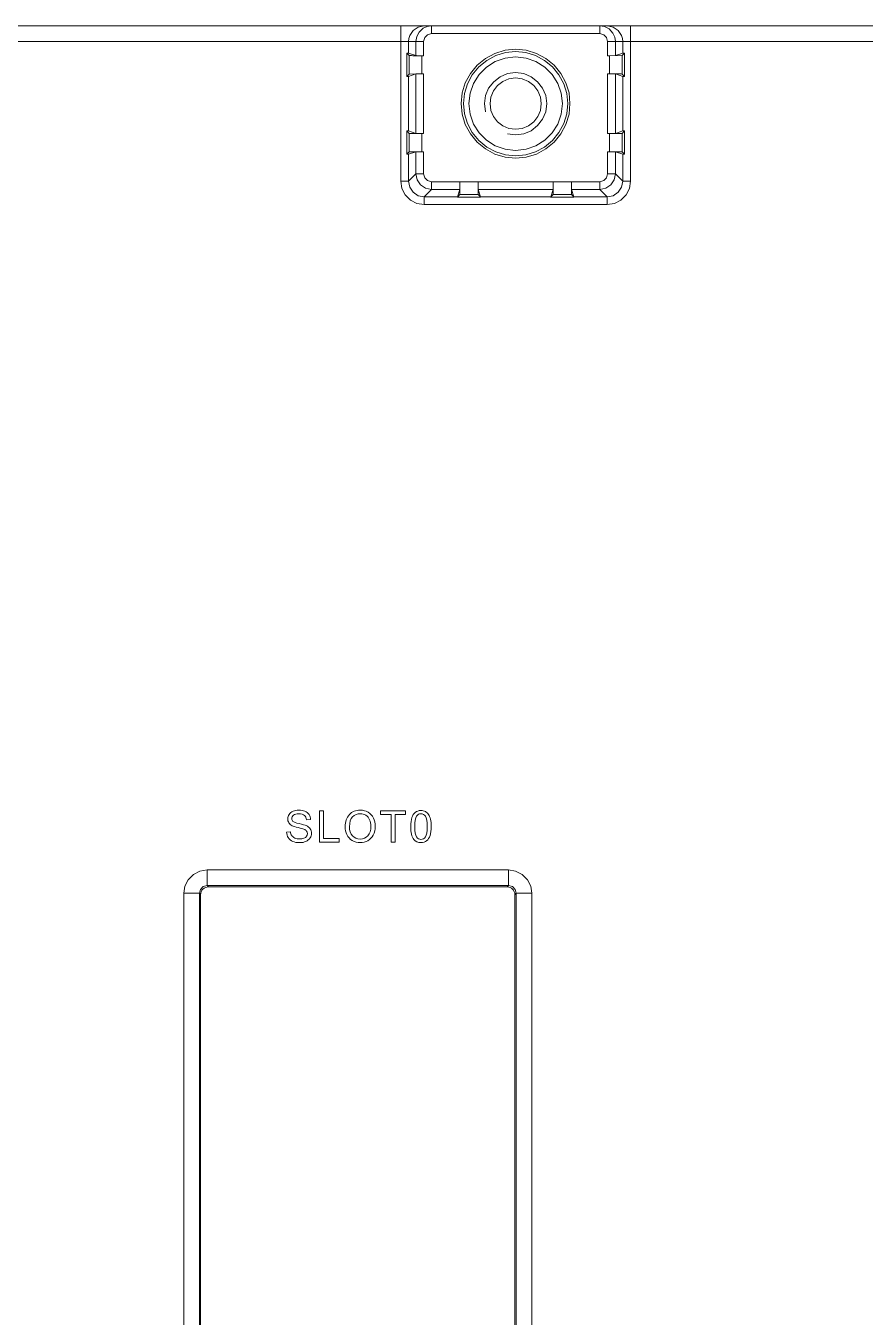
# Model space of a CAD drawing. Header units: millimetres. Extents: x 33157 to 59611, y -29750 to 1750.
# Drawn here: x 55040.7 to 55094.7, y 492.3 to 575.3 of the extents above; entities that cross this region are included whole.
import ezdxf

# ---------------------------------------------------------------- set-up
doc = ezdxf.new("R2010")
doc.units = ezdxf.units.MM
doc.layers.add('layer 1', color=7, linetype='Continuous', lineweight=18)

msp = doc.modelspace()

# ---------------------------------------------------------------- linework, layer by layer
at = {"layer": 'layer 1', "lineweight": 9}
for p, q in [((55064.834, 575.291), (55064.834, 565.296)), ((55066.809, 575.291), (55066.809, 574.791)), ((55077.641, 575.291), (55077.641, 574.791)), ((55079.608, 575.291), (55079.608, 565.296)), ((55065.334, 574.291), (55065.334, 573.536)), ((55065.808, 574.291), (55065.808, 573.378)), ((55066.308, 574.291), (55066.308, 573.369)), ((55078.142, 574.291), (55078.142, 573.369)), ((55078.642, 574.291), (55078.642, 573.378)), ((55079.108, 574.291), (55079.108, 573.536)), ((55065.229, 573.536), (55065.229, 572.035)), ((55065.378, 573.378), (55065.378, 572.193)), ((55066.185, 573.369), (55066.185, 572.202)), ((55078.265, 573.369), (55078.265, 572.202)), ((55079.064, 573.378), (55079.064, 572.193)), ((55079.222, 573.536), (55079.222, 572.035)), ((55065.334, 572.044), (55065.334, 568.534)), ((55065.808, 572.202), (55065.808, 568.376)), ((55066.308, 572.202), (55066.308, 568.367)), ((55078.142, 572.202), (55078.142, 568.367)), ((55078.642, 572.202), (55078.642, 568.376)), ((55079.108, 572.044), (55079.108, 568.534)), ((55065.229, 568.534), (55065.229, 567.042)), ((55065.378, 568.376), (55065.378, 567.2)), ((55066.185, 568.367), (55066.185, 567.2)), ((55078.265, 568.367), (55078.265, 567.2)), ((55079.064, 568.376), (55079.064, 567.2)), ((55079.222, 568.534), (55079.222, 567.042)), ((55065.334, 567.042), (55065.334, 565.296)), ((55065.808, 567.2), (55065.808, 565.77)), ((55066.308, 567.2), (55066.308, 565.77)), ((55078.142, 567.2), (55078.142, 565.77)), ((55078.642, 567.2), (55078.642, 565.77)), ((55079.108, 567.042), (55079.108, 565.296)), ((55066.809, 565.269), (55066.809, 564.769)), ((55068.635, 565.261), (55068.635, 564.444)), ((55068.635, 565.261), (55068.635, 564.769)), ((55069.811, 565.261), (55069.811, 564.769)), ((55069.811, 565.261), (55069.811, 564.444)), ((55077.641, 565.269), (55077.641, 564.769)), ((55066.335, 564.304), (55066.335, 563.804)), ((55069.969, 564.295), (55069.969, 564.286)), ((55078.107, 564.304), (55078.107, 563.804)), ((55052.386, 521.031), (55052.386, 520.03)), ((55071.769, 521.031), (55071.769, 520.03)), ((55050.884, 519.53), (55050.884, 464.69)), ((55051.885, 519.53), (55051.885, 464.69)), ((55051.964, 519.442), (55051.964, 464.778)), ((55072.181, 519.442), (55072.181, 464.778)), ((55072.26, 519.53), (55072.26, 464.69)), ((55073.261, 519.53), (55073.261, 464.69))]:
    msp.add_line(p, q, dxfattribs=at)
for points in [[(54942.724, 575.291), (54942.724, 575.291), (55138.723, 575.291), (55138.723, 575.291)], [(55066.273, 575.133), (55066.273, 575.133), (55066.01, 574.888), (55066.01, 574.888)], [(55077.641, 574.791), (55077.641, 574.791), (55066.809, 574.791), (55066.809, 574.791)], [(55078.484, 574.817), (55078.484, 574.817), (55078.238, 575.089), (55078.238, 575.089)], [(55033.134, 574.291), (55033.134, 574.291), (55066.308, 574.291), (55066.308, 574.291)], [(55078.142, 574.291), (55078.142, 574.291), (55111.307, 574.291), (55111.307, 574.291)], [(55065.378, 573.378), (55065.378, 573.378), (55065.229, 573.536), (55065.229, 573.536)], [(55065.334, 573.536), (55065.334, 573.536), (55065.808, 573.378), (55065.808, 573.378)], [(55066.308, 573.369), (55066.308, 573.369), (55066.185, 573.369), (55066.185, 573.369)], [(55078.142, 573.369), (55078.142, 573.369), (55078.265, 573.369), (55078.265, 573.369)], [(55078.238, 573.369), (55078.238, 573.369), (55079.064, 573.378), (55079.064, 573.378)], [(55079.108, 573.536), (55079.108, 573.536), (55078.642, 573.378), (55078.642, 573.378)], [(55079.064, 573.378), (55079.064, 573.378), (55079.222, 573.536), (55079.222, 573.536)], [(55065.378, 572.193), (55065.378, 572.193), (55065.229, 572.035), (55065.229, 572.035)], [(55065.334, 572.044), (55065.334, 572.044), (55065.808, 572.202), (55065.808, 572.202)], [(55066.212, 572.202), (55066.212, 572.202), (55065.378, 572.193), (55065.378, 572.193)], [(55066.212, 572.202), (55066.212, 572.202), (55065.808, 572.202), (55065.808, 572.202)], [(55066.308, 572.202), (55066.308, 572.202), (55066.185, 572.202), (55066.185, 572.202)], [(55078.142, 572.202), (55078.142, 572.202), (55078.265, 572.202), (55078.265, 572.202)], [(55079.108, 572.044), (55079.108, 572.044), (55078.642, 572.202), (55078.642, 572.202)], [(55079.064, 572.193), (55079.064, 572.193), (55079.222, 572.035), (55079.222, 572.035)], [(55065.378, 568.376), (55065.378, 568.376), (55065.229, 568.534), (55065.229, 568.534)], [(55065.334, 568.534), (55065.334, 568.534), (55065.808, 568.376), (55065.808, 568.376)], [(55066.308, 568.367), (55066.308, 568.367), (55066.185, 568.367), (55066.185, 568.367)], [(55078.142, 568.367), (55078.142, 568.367), (55078.265, 568.367), (55078.265, 568.367)], [(55078.238, 568.367), (55078.238, 568.367), (55079.064, 568.376), (55079.064, 568.376)], [(55078.238, 568.367), (55078.238, 568.367), (55078.642, 568.376), (55078.642, 568.376)], [(55079.108, 568.534), (55079.108, 568.534), (55078.642, 568.376), (55078.642, 568.376)], [(55079.064, 568.376), (55079.064, 568.376), (55079.222, 568.534), (55079.222, 568.534)], [(55065.378, 567.2), (55065.378, 567.2), (55065.229, 567.042), (55065.229, 567.042)], [(55065.334, 567.042), (55065.334, 567.042), (55065.808, 567.2), (55065.808, 567.2)], [(55066.212, 567.2), (55066.212, 567.2), (55065.378, 567.2), (55065.378, 567.2)], [(55066.212, 567.2), (55066.212, 567.2), (55065.808, 567.2), (55065.808, 567.2)], [(55066.308, 567.2), (55066.308, 567.2), (55066.185, 567.2), (55066.185, 567.2)], [(55078.142, 567.2), (55078.142, 567.2), (55078.265, 567.2), (55078.265, 567.2)], [(55079.108, 567.042), (55079.108, 567.042), (55078.642, 567.2), (55078.642, 567.2)], [(55079.064, 567.2), (55079.064, 567.2), (55079.222, 567.042), (55079.222, 567.042)], [(55064.834, 565.296), (55064.834, 565.296), (55065.334, 565.296), (55065.334, 565.296)], [(55065.808, 565.77), (55065.808, 565.77), (55065.334, 565.296), (55065.334, 565.296)], [(55066.308, 565.77), (55066.308, 565.77), (55065.808, 565.77), (55065.808, 565.77)], [(55078.142, 565.77), (55078.142, 565.77), (55078.642, 565.77), (55078.642, 565.77)], [(55078.642, 565.77), (55078.642, 565.77), (55079.108, 565.296), (55079.108, 565.296)], [(55079.608, 565.296), (55079.608, 565.296), (55079.108, 565.296), (55079.108, 565.296)], [(55066.809, 564.769), (55066.809, 564.769), (55066.335, 564.304), (55066.335, 564.304)], [(55066.809, 565.269), (55066.809, 565.269), (55068.635, 565.261), (55068.635, 565.261)], [(55066.809, 564.769), (55066.809, 564.769), (55068.635, 564.769), (55068.635, 564.769)], [(55068.477, 564.304), (55068.477, 564.304), (55068.635, 564.769), (55068.635, 564.769)], [(55068.635, 564.444), (55068.635, 564.444), (55068.477, 564.286), (55068.477, 564.286)], [(55068.635, 565.261), (55068.635, 565.261), (55075.807, 565.261), (55075.807, 565.261)], [(55068.635, 564.444), (55068.635, 564.444), (55069.811, 564.444), (55069.811, 564.444)], [(55069.811, 564.769), (55069.811, 564.769), (55074.63, 564.769), (55074.63, 564.769)], [(55069.969, 564.304), (55069.969, 564.304), (55069.811, 564.769), (55069.811, 564.769)], [(55069.811, 564.444), (55069.811, 564.444), (55069.969, 564.295), (55069.969, 564.295)], [(55074.63, 564.444), (55074.63, 564.444), (55074.472, 564.286), (55074.472, 564.286)], [(55074.481, 564.304), (55074.481, 564.304), (55074.63, 564.769), (55074.63, 564.769)], [(55074.63, 564.444), (55074.63, 564.444), (55075.815, 564.444), (55075.815, 564.444)], [(55074.63, 564.444), (55074.63, 564.444), (55074.639, 565.261), (55074.639, 565.261)], [(55074.639, 565.261), (55074.639, 565.261), (55074.63, 564.769), (55074.63, 564.769)], [(55075.807, 565.261), (55075.807, 565.261), (55077.641, 565.269), (55077.641, 565.269)], [(55075.807, 565.261), (55075.807, 565.261), (55075.815, 564.444), (55075.815, 564.444)], [(55075.807, 565.261), (55075.807, 565.261), (55075.815, 564.769), (55075.815, 564.769)], [(55075.815, 564.769), (55075.815, 564.769), (55077.641, 564.769), (55077.641, 564.769)], [(55075.965, 564.304), (55075.965, 564.304), (55075.815, 564.769), (55075.815, 564.769)], [(55075.815, 564.444), (55075.815, 564.444), (55075.965, 564.295), (55075.965, 564.295)], [(55077.641, 564.769), (55077.641, 564.769), (55078.107, 564.304), (55078.107, 564.304)], [(55066.335, 563.804), (55066.335, 563.804), (55078.107, 563.804), (55078.107, 563.804)], [(55066.335, 564.304), (55066.335, 564.304), (55068.477, 564.304), (55068.477, 564.304)], [(55068.477, 564.286), (55068.477, 564.286), (55069.969, 564.286), (55069.969, 564.286)], [(55069.969, 564.304), (55069.969, 564.304), (55074.481, 564.304), (55074.481, 564.304)], [(55074.472, 564.286), (55074.472, 564.286), (55075.974, 564.286), (55075.974, 564.286)], [(55075.965, 564.304), (55075.965, 564.304), (55078.107, 564.304), (55078.107, 564.304)], [(55075.965, 564.295), (55075.965, 564.295), (55075.974, 564.286), (55075.974, 564.286)], [(55052.386, 521.031), (55052.386, 521.031), (55071.769, 521.031), (55071.769, 521.031)], [(55052.386, 520.03), (55052.386, 520.03), (55071.769, 520.03), (55071.769, 520.03)], [(55052.465, 519.943), (55052.465, 519.943), (55071.681, 519.943), (55071.681, 519.943)], [(55052.465, 519.943), (55052.465, 519.943), (55052.386, 520.03), (55052.386, 520.03)], [(55071.769, 520.03), (55071.769, 520.03), (55071.681, 519.943), (55071.681, 519.943)], [(55050.884, 519.53), (55050.884, 519.53), (55051.885, 519.53), (55051.885, 519.53)], [(55051.964, 519.442), (55051.964, 519.442), (55051.885, 519.53), (55051.885, 519.53)], [(55072.26, 519.53), (55072.26, 519.53), (55072.181, 519.442), (55072.181, 519.442)], [(55073.261, 519.53), (55073.261, 519.53), (55072.26, 519.53), (55072.26, 519.53)]]:
    msp.add_open_spline(points, degree=3, dxfattribs=at)
for points, knots in [([(55066.335, 575.291), (55066.335, 575.291), (55065.957, 575.212), (55065.957, 575.212), (55065.957, 575.212), (55065.632, 574.993), (55065.632, 574.993), (55065.632, 574.993), (55065.413, 574.668), (55065.413, 574.668)], [0, 0, 0, 0, 158170.04352, 158170.04352, 158170.04352, 316340.087039, 316340.087039, 316340.087039, 474510.130559, 474510.130559, 474510.130559, 474510.130559]), ([(55066.809, 575.291), (55066.809, 575.291), (55066.528, 575.247), (55066.528, 575.247), (55066.528, 575.247), (55066.273, 575.133), (55066.273, 575.133)], [0, 0, 0, 0, 170988.919334, 170988.919334, 170988.919334, 341977.838668, 341977.838668, 341977.838668, 341977.838668]), ([(55078.238, 575.089), (55078.238, 575.089), (55077.949, 575.239), (55077.949, 575.239), (55077.949, 575.239), (55077.641, 575.291), (55077.641, 575.291)], [0, 0, 0, 0, 171024.569255, 171024.569255, 171024.569255, 342049.138509, 342049.138509, 342049.138509, 342049.138509]), ([(55079.037, 574.668), (55079.037, 574.668), (55078.818, 574.993), (55078.818, 574.993), (55078.818, 574.993), (55078.493, 575.212), (55078.493, 575.212), (55078.493, 575.212), (55078.107, 575.291), (55078.107, 575.291)], [0, 0, 0, 0, 158207.289054, 158207.289054, 158207.289054, 316414.578107, 316414.578107, 316414.578107, 474621.867161, 474621.867161, 474621.867161, 474621.867161]), ([(55065.334, 574.291), (55065.334, 574.291), (55065.352, 574.484), (55065.352, 574.484), (55065.352, 574.484), (55065.413, 574.668), (55065.413, 574.668)], [0, 0, 0, 0, 170986.638691, 170986.638691, 170986.638691, 341973.277383, 341973.277383, 341973.277383, 341973.277383]), ([(55066.01, 574.888), (55066.01, 574.888), (55065.861, 574.598), (55065.861, 574.598), (55065.861, 574.598), (55065.808, 574.291), (55065.808, 574.291)], [0, 0, 0, 0, 170987.754118, 170987.754118, 170987.754118, 341975.508236, 341975.508236, 341975.508236, 341975.508236]), ([(55066.809, 574.791), (55066.809, 574.791), (55066.554, 574.721), (55066.554, 574.721), (55066.554, 574.721), (55066.379, 574.537), (55066.379, 574.537), (55066.379, 574.537), (55066.308, 574.291), (55066.308, 574.291)], [0, 0, 0, 0, 158172.826538, 158172.826538, 158172.826538, 316345.653075, 316345.653075, 316345.653075, 474518.479613, 474518.479613, 474518.479613, 474518.479613]), ([(55078.142, 574.291), (55078.142, 574.291), (55078.072, 574.537), (55078.072, 574.537), (55078.072, 574.537), (55077.887, 574.721), (55077.887, 574.721), (55077.887, 574.721), (55077.641, 574.791), (55077.641, 574.791)], [0, 0, 0, 0, 158206.134035, 158206.134035, 158206.134035, 316412.26807, 316412.26807, 316412.26807, 474618.402106, 474618.402106, 474618.402106, 474618.402106]), ([(55078.642, 574.291), (55078.642, 574.291), (55078.598, 574.563), (55078.598, 574.563), (55078.598, 574.563), (55078.484, 574.817), (55078.484, 574.817)], [0, 0, 0, 0, 171027.700123, 171027.700123, 171027.700123, 342055.400246, 342055.400246, 342055.400246, 342055.400246]), ([(55079.108, 574.291), (55079.108, 574.291), (55079.09, 574.484), (55079.09, 574.484), (55079.09, 574.484), (55079.037, 574.668), (55079.037, 574.668)], [0, 0, 0, 0, 171029.455435, 171029.455435, 171029.455435, 342058.910869, 342058.910869, 342058.910869, 342058.910869]), ([(55075.719, 570.289), (55075.719, 570.289), (55075.658, 570.974), (55075.658, 570.974), (55075.658, 570.974), (55075.456, 571.623), (55075.456, 571.623), (55075.456, 571.623), (55075.131, 572.229), (55075.131, 572.229), (55075.131, 572.229), (55074.701, 572.764), (55074.701, 572.764), (55074.701, 572.764), (55074.165, 573.194), (55074.165, 573.194), (55074.165, 573.194), (55073.559, 573.519), (55073.559, 573.519), (55073.559, 573.519), (55072.91, 573.72), (55072.91, 573.72), (55072.91, 573.72), (55072.225, 573.791), (55072.225, 573.791), (55072.225, 573.791), (55071.54, 573.72), (55071.54, 573.72), (55071.54, 573.72), (55070.882, 573.519), (55070.882, 573.519), (55070.882, 573.519), (55070.276, 573.194), (55070.276, 573.194), (55070.276, 573.194), (55069.75, 572.764), (55069.75, 572.764), (55069.75, 572.764), (55069.311, 572.229), (55069.311, 572.229), (55069.311, 572.229), (55068.986, 571.623), (55068.986, 571.623), (55068.986, 571.623), (55068.793, 570.974), (55068.793, 570.974), (55068.793, 570.974), (55068.722, 570.289), (55068.722, 570.289), (55068.722, 570.289), (55068.793, 569.605), (55068.793, 569.605), (55068.793, 569.605), (55068.986, 568.946), (55068.986, 568.946), (55068.986, 568.946), (55069.311, 568.341), (55069.311, 568.341), (55069.311, 568.341), (55069.75, 567.814), (55069.75, 567.814), (55069.75, 567.814), (55070.276, 567.376), (55070.276, 567.376), (55070.276, 567.376), (55070.882, 567.051), (55070.882, 567.051), (55070.882, 567.051), (55071.54, 566.858), (55071.54, 566.858), (55071.54, 566.858), (55072.225, 566.788), (55072.225, 566.788), (55072.225, 566.788), (55072.91, 566.858), (55072.91, 566.858), (55072.91, 566.858), (55073.559, 567.051), (55073.559, 567.051), (55073.559, 567.051), (55074.165, 567.376), (55074.165, 567.376), (55074.165, 567.376), (55074.701, 567.814), (55074.701, 567.814), (55074.701, 567.814), (55075.131, 568.341), (55075.131, 568.341), (55075.131, 568.341), (55075.456, 568.946), (55075.456, 568.946), (55075.456, 568.946), (55075.658, 569.605), (55075.658, 569.605), (55075.658, 569.605), (55075.719, 570.289), (55075.719, 570.289)], [0, 0, 0, 0, 134681.333955, 134681.333955, 134681.333955, 269362.66791, 269362.66791, 269362.66791, 404044.001865, 404044.001865, 404044.001865, 538725.33582, 538725.33582, 538725.33582, 673406.669775, 673406.669775, 673406.669775, 808088.00373, 808088.00373, 808088.00373, 942769.337685, 942769.337685, 942769.337685, 1077450.67164, 1077450.67164, 1077450.67164, 1212132.005595, 1212132.005595, 1212132.005595, 1346813.33955, 1346813.33955, 1346813.33955, 1481494.673506, 1481494.673506, 1481494.673506, 1616176.007461, 1616176.007461, 1616176.007461, 1750857.341416, 1750857.341416, 1750857.341416, 1885538.675371, 1885538.675371, 1885538.675371, 2020220.009326, 2020220.009326, 2020220.009326, 2154901.343281, 2154901.343281, 2154901.343281, 2289582.677236, 2289582.677236, 2289582.677236, 2424264.011191, 2424264.011191, 2424264.011191, 2558945.345146, 2558945.345146, 2558945.345146, 2693626.679101, 2693626.679101, 2693626.679101, 2828308.013056, 2828308.013056, 2828308.013056, 2962989.347011, 2962989.347011, 2962989.347011, 3097670.680966, 3097670.680966, 3097670.680966, 3232352.014921, 3232352.014921, 3232352.014921, 3367033.348876, 3367033.348876, 3367033.348876, 3501714.682831, 3501714.682831, 3501714.682831, 3636396.016786, 3636396.016786, 3636396.016786, 3771077.350741, 3771077.350741, 3771077.350741, 3905758.684696, 3905758.684696, 3905758.684696, 4040440.018651, 4040440.018651, 4040440.018651, 4175121.352606, 4175121.352606, 4175121.352606, 4309802.686561, 4309802.686561, 4309802.686561, 4309802.686561]), ([(55075.57, 570.289), (55075.57, 570.289), (55075.508, 570.938), (55075.508, 570.938), (55075.508, 570.938), (55075.315, 571.57), (55075.315, 571.57), (55075.315, 571.57), (55075.008, 572.15), (55075.008, 572.15), (55075.008, 572.15), (55074.595, 572.658), (55074.595, 572.658), (55074.595, 572.658), (55074.086, 573.071), (55074.086, 573.071), (55074.086, 573.071), (55073.507, 573.378), (55073.507, 573.378), (55073.507, 573.378), (55072.875, 573.571), (55072.875, 573.571), (55072.875, 573.571), (55072.225, 573.641), (55072.225, 573.641), (55072.225, 573.641), (55071.567, 573.571), (55071.567, 573.571), (55071.567, 573.571), (55070.943, 573.378), (55070.943, 573.378), (55070.943, 573.378), (55070.364, 573.071), (55070.364, 573.071), (55070.364, 573.071), (55069.855, 572.658), (55069.855, 572.658), (55069.855, 572.658), (55069.433, 572.15), (55069.433, 572.15), (55069.433, 572.15), (55069.126, 571.57), (55069.126, 571.57), (55069.126, 571.57), (55068.933, 570.938), (55068.933, 570.938), (55068.933, 570.938), (55068.872, 570.289), (55068.872, 570.289), (55068.872, 570.289), (55068.933, 569.631), (55068.933, 569.631), (55068.933, 569.631), (55069.126, 569.008), (55069.126, 569.008), (55069.126, 569.008), (55069.433, 568.429), (55069.433, 568.429), (55069.433, 568.429), (55069.855, 567.92), (55069.855, 567.92), (55069.855, 567.92), (55070.364, 567.498), (55070.364, 567.498), (55070.364, 567.498), (55070.943, 567.191), (55070.943, 567.191), (55070.943, 567.191), (55071.567, 566.998), (55071.567, 566.998), (55071.567, 566.998), (55072.225, 566.937), (55072.225, 566.937), (55072.225, 566.937), (55072.875, 566.998), (55072.875, 566.998), (55072.875, 566.998), (55073.507, 567.191), (55073.507, 567.191), (55073.507, 567.191), (55074.086, 567.498), (55074.086, 567.498), (55074.086, 567.498), (55074.595, 567.92), (55074.595, 567.92), (55074.595, 567.92), (55075.008, 568.429), (55075.008, 568.429), (55075.008, 568.429), (55075.315, 569.008), (55075.315, 569.008), (55075.315, 569.008), (55075.508, 569.631), (55075.508, 569.631), (55075.508, 569.631), (55075.57, 570.289), (55075.57, 570.289)], [0, 0, 0, 0, 134681.881636, 134681.881636, 134681.881636, 269363.763271, 269363.763271, 269363.763271, 404045.644907, 404045.644907, 404045.644907, 538727.526542, 538727.526542, 538727.526542, 673409.408178, 673409.408178, 673409.408178, 808091.289813, 808091.289813, 808091.289813, 942773.171449, 942773.171449, 942773.171449, 1077455.053084, 1077455.053084, 1077455.053084, 1212136.93472, 1212136.93472, 1212136.93472, 1346818.816355, 1346818.816355, 1346818.816355, 1481500.697991, 1481500.697991, 1481500.697991, 1616182.579626, 1616182.579626, 1616182.579626, 1750864.461262, 1750864.461262, 1750864.461262, 1885546.342897, 1885546.342897, 1885546.342897, 2020228.224533, 2020228.224533, 2020228.224533, 2154910.106168, 2154910.106168, 2154910.106168, 2289591.987804, 2289591.987804, 2289591.987804, 2424273.869439, 2424273.869439, 2424273.869439, 2558955.751075, 2558955.751075, 2558955.751075, 2693637.63271, 2693637.63271, 2693637.63271, 2828319.514346, 2828319.514346, 2828319.514346, 2963001.395981, 2963001.395981, 2963001.395981, 3097683.277617, 3097683.277617, 3097683.277617, 3232365.159252, 3232365.159252, 3232365.159252, 3367047.040888, 3367047.040888, 3367047.040888, 3501728.922523, 3501728.922523, 3501728.922523, 3636410.804159, 3636410.804159, 3636410.804159, 3771092.685794, 3771092.685794, 3771092.685794, 3905774.56743, 3905774.56743, 3905774.56743, 4040456.449065, 4040456.449065, 4040456.449065, 4175138.330701, 4175138.330701, 4175138.330701, 4309820.212336, 4309820.212336, 4309820.212336, 4309820.212336]), ([(55065.334, 573.536), (55065.334, 573.536), (55065.325, 573.536), (55065.325, 573.536), (55065.325, 573.536), (55065.308, 573.536), (55065.308, 573.536), (55065.308, 573.536), (55065.272, 573.536), (55065.272, 573.536), (55065.272, 573.536), (55065.229, 573.536), (55065.229, 573.536)], [0, 0, 0, 0, 151620.111324, 151620.111324, 151620.111324, 303240.222648, 303240.222648, 303240.222648, 454860.333972, 454860.333972, 454860.333972, 606480.445296, 606480.445296, 606480.445296, 606480.445296]), ([(55065.378, 573.378), (55065.378, 573.378), (55065.395, 573.378), (55065.395, 573.378), (55065.395, 573.378), (55065.448, 573.378), (55065.448, 573.378), (55065.448, 573.378), (55065.518, 573.378), (55065.518, 573.378), (55065.518, 573.378), (55065.615, 573.369), (55065.615, 573.369), (55065.615, 573.369), (55065.738, 573.369), (55065.738, 573.369), (55065.738, 573.369), (55065.878, 573.369), (55065.878, 573.369), (55065.878, 573.369), (55066.027, 573.369), (55066.027, 573.369), (55066.027, 573.369), (55066.185, 573.369), (55066.185, 573.369)], [0, 0, 0, 0, 141936.872, 141936.872, 141936.872, 283873.744, 283873.744, 283873.744, 425810.615999, 425810.615999, 425810.615999, 567747.487999, 567747.487999, 567747.487999, 709684.359999, 709684.359999, 709684.359999, 851621.231999, 851621.231999, 851621.231999, 993558.103999, 993558.103999, 993558.103999, 1135494.975999, 1135494.975999, 1135494.975999, 1135494.975999]), ([(55065.808, 573.378), (55065.808, 573.378), (55065.817, 573.378), (55065.817, 573.378), (55065.817, 573.378), (55065.852, 573.378), (55065.852, 573.378), (55065.852, 573.378), (55065.896, 573.369), (55065.896, 573.369), (55065.896, 573.369), (55065.957, 573.369), (55065.957, 573.369), (55065.957, 573.369), (55066.036, 573.369), (55066.036, 573.369), (55066.036, 573.369), (55066.115, 573.369), (55066.115, 573.369), (55066.115, 573.369), (55066.212, 573.369), (55066.212, 573.369), (55066.212, 573.369), (55066.308, 573.369), (55066.308, 573.369)], [0, 0, 0, 0, 141937.875065, 141937.875065, 141937.875065, 283875.750129, 283875.750129, 283875.750129, 425813.625194, 425813.625194, 425813.625194, 567751.500259, 567751.500259, 567751.500259, 709689.375323, 709689.375323, 709689.375323, 851627.250388, 851627.250388, 851627.250388, 993565.125453, 993565.125453, 993565.125453, 1135503.000517, 1135503.000517, 1135503.000517, 1135503.000517]), ([(55075.227, 570.289), (55075.227, 570.289), (55075.148, 570.956), (55075.148, 570.956), (55075.148, 570.956), (55074.929, 571.588), (55074.929, 571.588), (55074.929, 571.588), (55074.569, 572.158), (55074.569, 572.158), (55074.569, 572.158), (55074.095, 572.632), (55074.095, 572.632), (55074.095, 572.632), (55073.524, 572.992), (55073.524, 572.992), (55073.524, 572.992), (55072.892, 573.211), (55072.892, 573.211), (55072.892, 573.211), (55072.225, 573.29), (55072.225, 573.29), (55072.225, 573.29), (55071.558, 573.211), (55071.558, 573.211), (55071.558, 573.211), (55070.917, 572.992), (55070.917, 572.992), (55070.917, 572.992), (55070.355, 572.632), (55070.355, 572.632), (55070.355, 572.632), (55069.881, 572.158), (55069.881, 572.158), (55069.881, 572.158), (55069.521, 571.588), (55069.521, 571.588), (55069.521, 571.588), (55069.302, 570.956), (55069.302, 570.956), (55069.302, 570.956), (55069.223, 570.289), (55069.223, 570.289), (55069.223, 570.289), (55069.302, 569.622), (55069.302, 569.622), (55069.302, 569.622), (55069.521, 568.981), (55069.521, 568.981), (55069.521, 568.981), (55069.881, 568.42), (55069.881, 568.42), (55069.881, 568.42), (55070.355, 567.946), (55070.355, 567.946), (55070.355, 567.946), (55070.917, 567.586), (55070.917, 567.586), (55070.917, 567.586), (55071.558, 567.358), (55071.558, 567.358), (55071.558, 567.358), (55072.225, 567.288), (55072.225, 567.288), (55072.225, 567.288), (55072.892, 567.358), (55072.892, 567.358), (55072.892, 567.358), (55073.524, 567.586), (55073.524, 567.586), (55073.524, 567.586), (55074.095, 567.946), (55074.095, 567.946), (55074.095, 567.946), (55074.569, 568.42), (55074.569, 568.42), (55074.569, 568.42), (55074.929, 568.981), (55074.929, 568.981), (55074.929, 568.981), (55075.148, 569.622), (55075.148, 569.622), (55075.148, 569.622), (55075.227, 570.289), (55075.227, 570.289)], [0, 0, 0, 0, 135029.061646, 135029.061646, 135029.061646, 270058.123291, 270058.123291, 270058.123291, 405087.184937, 405087.184937, 405087.184937, 540116.246583, 540116.246583, 540116.246583, 675145.308228, 675145.308228, 675145.308228, 810174.369874, 810174.369874, 810174.369874, 945203.43152, 945203.43152, 945203.43152, 1080232.493166, 1080232.493166, 1080232.493166, 1215261.554811, 1215261.554811, 1215261.554811, 1350290.616457, 1350290.616457, 1350290.616457, 1485319.678103, 1485319.678103, 1485319.678103, 1620348.739748, 1620348.739748, 1620348.739748, 1755377.801394, 1755377.801394, 1755377.801394, 1890406.86304, 1890406.86304, 1890406.86304, 2025435.924685, 2025435.924685, 2025435.924685, 2160464.986331, 2160464.986331, 2160464.986331, 2295494.047977, 2295494.047977, 2295494.047977, 2430523.109623, 2430523.109623, 2430523.109623, 2565552.171268, 2565552.171268, 2565552.171268, 2700581.232914, 2700581.232914, 2700581.232914, 2835610.29456, 2835610.29456, 2835610.29456, 2970639.356205, 2970639.356205, 2970639.356205, 3105668.417851, 3105668.417851, 3105668.417851, 3240697.479497, 3240697.479497, 3240697.479497, 3375726.541142, 3375726.541142, 3375726.541142, 3510755.602788, 3510755.602788, 3510755.602788, 3645784.664434, 3645784.664434, 3645784.664434, 3780813.72608, 3780813.72608, 3780813.72608, 3780813.72608]), ([(55079.222, 573.536), (55079.222, 573.536), (55079.178, 573.536), (55079.178, 573.536), (55079.178, 573.536), (55079.143, 573.536), (55079.143, 573.536), (55079.143, 573.536), (55079.116, 573.536), (55079.116, 573.536), (55079.116, 573.536), (55079.108, 573.536), (55079.108, 573.536)], [0, 0, 0, 0, 151658.396465, 151658.396465, 151658.396465, 303316.792931, 303316.792931, 303316.792931, 454975.189396, 454975.189396, 454975.189396, 606633.585861, 606633.585861, 606633.585861, 606633.585861]), ([(55065.229, 572.035), (55065.229, 572.035), (55065.272, 572.035), (55065.272, 572.035), (55065.272, 572.035), (55065.308, 572.044), (55065.308, 572.044), (55065.308, 572.044), (55065.325, 572.044), (55065.325, 572.044), (55065.325, 572.044), (55065.334, 572.044), (55065.334, 572.044)], [0, 0, 0, 0, 151622.071537, 151622.071537, 151622.071537, 303244.143075, 303244.143075, 303244.143075, 454866.214612, 454866.214612, 454866.214612, 606488.286149, 606488.286149, 606488.286149, 606488.286149]), ([(55071.707, 568.358), (55071.707, 568.358), (55072.225, 568.288), (55072.225, 568.288), (55072.225, 568.288), (55072.743, 568.358), (55072.743, 568.358), (55072.743, 568.358), (55073.226, 568.551), (55073.226, 568.551), (55073.226, 568.551), (55073.638, 568.876), (55073.638, 568.876), (55073.638, 568.876), (55073.954, 569.289), (55073.954, 569.289), (55073.954, 569.289), (55074.156, 569.771), (55074.156, 569.771), (55074.156, 569.771), (55074.227, 570.289), (55074.227, 570.289), (55074.227, 570.289), (55074.156, 570.807), (55074.156, 570.807), (55074.156, 570.807), (55073.954, 571.289), (55073.954, 571.289), (55073.954, 571.289), (55073.638, 571.702), (55073.638, 571.702), (55073.638, 571.702), (55073.226, 572.018), (55073.226, 572.018), (55073.226, 572.018), (55072.743, 572.22), (55072.743, 572.22), (55072.743, 572.22), (55072.225, 572.29), (55072.225, 572.29), (55072.225, 572.29), (55071.707, 572.22), (55071.707, 572.22), (55071.707, 572.22), (55071.224, 572.018), (55071.224, 572.018), (55071.224, 572.018), (55070.812, 571.702), (55070.812, 571.702), (55070.812, 571.702), (55070.487, 571.289), (55070.487, 571.289), (55070.487, 571.289), (55070.294, 570.807), (55070.294, 570.807), (55070.294, 570.807), (55070.224, 570.289), (55070.224, 570.289), (55070.224, 570.289), (55070.294, 569.771), (55070.294, 569.771)], [0, 0, 0, 0, 136144.076604, 136144.076604, 136144.076604, 272288.153208, 272288.153208, 272288.153208, 408432.229812, 408432.229812, 408432.229812, 544576.306416, 544576.306416, 544576.306416, 680720.383021, 680720.383021, 680720.383021, 816864.459625, 816864.459625, 816864.459625, 953008.536229, 953008.536229, 953008.536229, 1089152.612833, 1089152.612833, 1089152.612833, 1225296.689437, 1225296.689437, 1225296.689437, 1361440.766041, 1361440.766041, 1361440.766041, 1497584.842645, 1497584.842645, 1497584.842645, 1633728.919249, 1633728.919249, 1633728.919249, 1769872.995853, 1769872.995853, 1769872.995853, 1906017.072457, 1906017.072457, 1906017.072457, 2042161.149062, 2042161.149062, 2042161.149062, 2178305.225666, 2178305.225666, 2178305.225666, 2314449.30227, 2314449.30227, 2314449.30227, 2450593.378874, 2450593.378874, 2450593.378874, 2586737.455478, 2586737.455478, 2586737.455478, 2722881.532082, 2722881.532082, 2722881.532082, 2722881.532082]), ([(55073.875, 570.289), (55073.875, 570.289), (55073.814, 570.71), (55073.814, 570.71), (55073.814, 570.71), (55073.656, 571.114), (55073.656, 571.114), (55073.656, 571.114), (55073.393, 571.456), (55073.393, 571.456), (55073.393, 571.456), (55073.05, 571.719), (55073.05, 571.719), (55073.05, 571.719), (55072.646, 571.877), (55072.646, 571.877), (55072.646, 571.877), (55072.225, 571.939), (55072.225, 571.939), (55072.225, 571.939), (55071.795, 571.877), (55071.795, 571.877), (55071.795, 571.877), (55071.4, 571.719), (55071.4, 571.719), (55071.4, 571.719), (55071.058, 571.456), (55071.058, 571.456), (55071.058, 571.456), (55070.794, 571.114), (55070.794, 571.114), (55070.794, 571.114), (55070.627, 570.71), (55070.627, 570.71), (55070.627, 570.71), (55070.575, 570.289), (55070.575, 570.289), (55070.575, 570.289), (55070.627, 569.859), (55070.627, 569.859), (55070.627, 569.859), (55070.794, 569.464), (55070.794, 569.464), (55070.794, 569.464), (55071.058, 569.122), (55071.058, 569.122), (55071.058, 569.122), (55071.4, 568.859), (55071.4, 568.859), (55071.4, 568.859), (55071.795, 568.692), (55071.795, 568.692), (55071.795, 568.692), (55072.225, 568.639), (55072.225, 568.639), (55072.225, 568.639), (55072.646, 568.692), (55072.646, 568.692), (55072.646, 568.692), (55073.05, 568.859), (55073.05, 568.859), (55073.05, 568.859), (55073.393, 569.122), (55073.393, 569.122), (55073.393, 569.122), (55073.656, 569.464), (55073.656, 569.464), (55073.656, 569.464), (55073.814, 569.859), (55073.814, 569.859), (55073.814, 569.859), (55073.875, 570.289), (55073.875, 570.289)], [0, 0, 0, 0, 135495.210672, 135495.210672, 135495.210672, 270990.421345, 270990.421345, 270990.421345, 406485.632017, 406485.632017, 406485.632017, 541980.842689, 541980.842689, 541980.842689, 677476.053361, 677476.053361, 677476.053361, 812971.264034, 812971.264034, 812971.264034, 948466.474706, 948466.474706, 948466.474706, 1083961.685378, 1083961.685378, 1083961.685378, 1219456.89605, 1219456.89605, 1219456.89605, 1354952.106723, 1354952.106723, 1354952.106723, 1490447.317395, 1490447.317395, 1490447.317395, 1625942.528067, 1625942.528067, 1625942.528067, 1761437.738739, 1761437.738739, 1761437.738739, 1896932.949412, 1896932.949412, 1896932.949412, 2032428.160084, 2032428.160084, 2032428.160084, 2167923.370756, 2167923.370756, 2167923.370756, 2303418.581429, 2303418.581429, 2303418.581429, 2438913.792101, 2438913.792101, 2438913.792101, 2574409.002773, 2574409.002773, 2574409.002773, 2709904.213445, 2709904.213445, 2709904.213445, 2845399.424118, 2845399.424118, 2845399.424118, 2980894.63479, 2980894.63479, 2980894.63479, 3116389.845462, 3116389.845462, 3116389.845462, 3251885.056134, 3251885.056134, 3251885.056134, 3251885.056134]), ([(55078.642, 572.202), (55078.642, 572.202), (55078.625, 572.202), (55078.625, 572.202), (55078.625, 572.202), (55078.598, 572.202), (55078.598, 572.202), (55078.598, 572.202), (55078.546, 572.202), (55078.546, 572.202), (55078.546, 572.202), (55078.484, 572.202), (55078.484, 572.202), (55078.484, 572.202), (55078.414, 572.202), (55078.414, 572.202), (55078.414, 572.202), (55078.326, 572.202), (55078.326, 572.202), (55078.326, 572.202), (55078.238, 572.202), (55078.238, 572.202), (55078.238, 572.202), (55078.142, 572.202), (55078.142, 572.202)], [0, 0, 0, 0, 141971.928976, 141971.928976, 141971.928976, 283943.857952, 283943.857952, 283943.857952, 425915.786928, 425915.786928, 425915.786928, 567887.715904, 567887.715904, 567887.715904, 709859.64488, 709859.64488, 709859.64488, 851831.573856, 851831.573856, 851831.573856, 993803.502833, 993803.502833, 993803.502833, 1135775.431809, 1135775.431809, 1135775.431809, 1135775.431809]), ([(55079.064, 572.193), (55079.064, 572.193), (55079.046, 572.193), (55079.046, 572.193), (55079.046, 572.193), (55079.002, 572.202), (55079.002, 572.202), (55079.002, 572.202), (55078.923, 572.202), (55078.923, 572.202), (55078.923, 572.202), (55078.827, 572.202), (55078.827, 572.202), (55078.827, 572.202), (55078.704, 572.202), (55078.704, 572.202), (55078.704, 572.202), (55078.572, 572.202), (55078.572, 572.202), (55078.572, 572.202), (55078.423, 572.202), (55078.423, 572.202), (55078.423, 572.202), (55078.265, 572.202), (55078.265, 572.202)], [0, 0, 0, 0, 141972.758751, 141972.758751, 141972.758751, 283945.517502, 283945.517502, 283945.517502, 425918.276253, 425918.276253, 425918.276253, 567891.035004, 567891.035004, 567891.035004, 709863.793755, 709863.793755, 709863.793755, 851836.552506, 851836.552506, 851836.552506, 993809.311257, 993809.311257, 993809.311257, 1135782.070008, 1135782.070008, 1135782.070008, 1135782.070008]), ([(55079.108, 572.044), (55079.108, 572.044), (55079.116, 572.044), (55079.116, 572.044), (55079.116, 572.044), (55079.143, 572.044), (55079.143, 572.044), (55079.143, 572.044), (55079.178, 572.035), (55079.178, 572.035), (55079.178, 572.035), (55079.222, 572.035), (55079.222, 572.035)], [0, 0, 0, 0, 151660.439502, 151660.439502, 151660.439502, 303320.879004, 303320.879004, 303320.879004, 454981.318506, 454981.318506, 454981.318506, 606641.758008, 606641.758008, 606641.758008, 606641.758008]), ([(55065.334, 568.534), (55065.334, 568.534), (55065.325, 568.534), (55065.325, 568.534), (55065.325, 568.534), (55065.308, 568.534), (55065.308, 568.534), (55065.308, 568.534), (55065.272, 568.534), (55065.272, 568.534), (55065.272, 568.534), (55065.229, 568.534), (55065.229, 568.534)], [0, 0, 0, 0, 151626.930678, 151626.930678, 151626.930678, 303253.861356, 303253.861356, 303253.861356, 454880.792034, 454880.792034, 454880.792034, 606507.722712, 606507.722712, 606507.722712, 606507.722712]), ([(55065.378, 568.376), (55065.378, 568.376), (55065.395, 568.376), (55065.395, 568.376), (55065.395, 568.376), (55065.448, 568.376), (55065.448, 568.376), (55065.448, 568.376), (55065.518, 568.376), (55065.518, 568.376), (55065.518, 568.376), (55065.615, 568.376), (55065.615, 568.376), (55065.615, 568.376), (55065.738, 568.376), (55065.738, 568.376), (55065.738, 568.376), (55065.878, 568.376), (55065.878, 568.376), (55065.878, 568.376), (55066.027, 568.367), (55066.027, 568.367), (55066.027, 568.367), (55066.185, 568.367), (55066.185, 568.367)], [0, 0, 0, 0, 141943.251563, 141943.251563, 141943.251563, 283886.503126, 283886.503126, 283886.503126, 425829.754689, 425829.754689, 425829.754689, 567773.006251, 567773.006251, 567773.006251, 709716.257814, 709716.257814, 709716.257814, 851659.509377, 851659.509377, 851659.509377, 993602.76094, 993602.76094, 993602.76094, 1135546.012503, 1135546.012503, 1135546.012503, 1135546.012503]), ([(55065.808, 568.376), (55065.808, 568.376), (55065.817, 568.376), (55065.817, 568.376), (55065.817, 568.376), (55065.852, 568.376), (55065.852, 568.376), (55065.852, 568.376), (55065.896, 568.376), (55065.896, 568.376), (55065.896, 568.376), (55065.957, 568.376), (55065.957, 568.376), (55065.957, 568.376), (55066.036, 568.376), (55066.036, 568.376), (55066.036, 568.376), (55066.115, 568.376), (55066.115, 568.376), (55066.115, 568.376), (55066.212, 568.367), (55066.212, 568.367), (55066.212, 568.367), (55066.308, 568.367), (55066.308, 568.367)], [0, 0, 0, 0, 141944.253372, 141944.253372, 141944.253372, 283888.506745, 283888.506745, 283888.506745, 425832.760117, 425832.760117, 425832.760117, 567777.01349, 567777.01349, 567777.01349, 709721.266862, 709721.266862, 709721.266862, 851665.520235, 851665.520235, 851665.520235, 993609.773607, 993609.773607, 993609.773607, 1135554.026979, 1135554.026979, 1135554.026979, 1135554.026979]), ([(55079.222, 568.534), (55079.222, 568.534), (55079.178, 568.534), (55079.178, 568.534), (55079.178, 568.534), (55079.143, 568.534), (55079.143, 568.534), (55079.143, 568.534), (55079.116, 568.534), (55079.116, 568.534), (55079.116, 568.534), (55079.108, 568.534), (55079.108, 568.534)], [0, 0, 0, 0, 151665.215847, 151665.215847, 151665.215847, 303330.431693, 303330.431693, 303330.431693, 454995.64754, 454995.64754, 454995.64754, 606660.863387, 606660.863387, 606660.863387, 606660.863387]), ([(55065.229, 567.042), (55065.229, 567.042), (55065.272, 567.042), (55065.272, 567.042), (55065.272, 567.042), (55065.308, 567.042), (55065.308, 567.042), (55065.308, 567.042), (55065.325, 567.042), (55065.325, 567.042), (55065.325, 567.042), (55065.334, 567.042), (55065.334, 567.042)], [0, 0, 0, 0, 151628.885901, 151628.885901, 151628.885901, 303257.771803, 303257.771803, 303257.771803, 454886.657704, 454886.657704, 454886.657704, 606515.543606, 606515.543606, 606515.543606, 606515.543606]), ([(55078.642, 567.2), (55078.642, 567.2), (55078.625, 567.2), (55078.625, 567.2), (55078.625, 567.2), (55078.598, 567.2), (55078.598, 567.2), (55078.598, 567.2), (55078.546, 567.2), (55078.546, 567.2), (55078.546, 567.2), (55078.484, 567.2), (55078.484, 567.2), (55078.484, 567.2), (55078.414, 567.2), (55078.414, 567.2), (55078.414, 567.2), (55078.326, 567.2), (55078.326, 567.2), (55078.326, 567.2), (55078.238, 567.2), (55078.238, 567.2), (55078.238, 567.2), (55078.142, 567.2), (55078.142, 567.2)], [0, 0, 0, 0, 141978.313378, 141978.313378, 141978.313378, 283956.626755, 283956.626755, 283956.626755, 425934.940133, 425934.940133, 425934.940133, 567913.25351, 567913.25351, 567913.25351, 709891.566888, 709891.566888, 709891.566888, 851869.880265, 851869.880265, 851869.880265, 993848.193643, 993848.193643, 993848.193643, 1135826.50702, 1135826.50702, 1135826.50702, 1135826.50702]), ([(55079.064, 567.2), (55079.064, 567.2), (55079.046, 567.2), (55079.046, 567.2), (55079.046, 567.2), (55079.002, 567.2), (55079.002, 567.2), (55079.002, 567.2), (55078.923, 567.2), (55078.923, 567.2), (55078.923, 567.2), (55078.827, 567.2), (55078.827, 567.2), (55078.827, 567.2), (55078.704, 567.2), (55078.704, 567.2), (55078.704, 567.2), (55078.572, 567.2), (55078.572, 567.2), (55078.572, 567.2), (55078.423, 567.2), (55078.423, 567.2), (55078.423, 567.2), (55078.265, 567.2), (55078.265, 567.2)], [0, 0, 0, 0, 141979.140977, 141979.140977, 141979.140977, 283958.281955, 283958.281955, 283958.281955, 425937.422932, 425937.422932, 425937.422932, 567916.56391, 567916.56391, 567916.56391, 709895.704887, 709895.704887, 709895.704887, 851874.845865, 851874.845865, 851874.845865, 993853.986842, 993853.986842, 993853.986842, 1135833.12782, 1135833.12782, 1135833.12782, 1135833.12782]), ([(55079.108, 567.042), (55079.108, 567.042), (55079.116, 567.042), (55079.116, 567.042), (55079.116, 567.042), (55079.143, 567.042), (55079.143, 567.042), (55079.143, 567.042), (55079.178, 567.042), (55079.178, 567.042), (55079.178, 567.042), (55079.222, 567.042), (55079.222, 567.042)], [0, 0, 0, 0, 151667.256887, 151667.256887, 151667.256887, 303334.513774, 303334.513774, 303334.513774, 455001.770661, 455001.770661, 455001.770661, 606669.027548, 606669.027548, 606669.027548, 606669.027548]), ([(55064.834, 565.296), (55064.834, 565.296), (55064.913, 564.839), (55064.913, 564.839), (55064.913, 564.839), (55065.123, 564.418), (55065.123, 564.418), (55065.123, 564.418), (55065.457, 564.085), (55065.457, 564.085), (55065.457, 564.085), (55065.869, 563.874), (55065.869, 563.874), (55065.869, 563.874), (55066.335, 563.804), (55066.335, 563.804)], [0, 0, 0, 0, 147813.188706, 147813.188706, 147813.188706, 295626.377412, 295626.377412, 295626.377412, 443439.566118, 443439.566118, 443439.566118, 591252.754824, 591252.754824, 591252.754824, 739065.943531, 739065.943531, 739065.943531, 739065.943531]), ([(55065.334, 565.296), (55065.334, 565.296), (55065.413, 564.918), (55065.413, 564.918), (55065.413, 564.918), (55065.632, 564.594), (55065.632, 564.594), (55065.632, 564.594), (55065.957, 564.374), (55065.957, 564.374), (55065.957, 564.374), (55066.335, 564.304), (55066.335, 564.304)], [0, 0, 0, 0, 151632.177267, 151632.177267, 151632.177267, 303264.354535, 303264.354535, 303264.354535, 454896.531802, 454896.531802, 454896.531802, 606528.70907, 606528.70907, 606528.70907, 606528.70907]), ([(55065.808, 565.77), (55065.808, 565.77), (55065.887, 565.392), (55065.887, 565.392), (55065.887, 565.392), (55066.098, 565.067), (55066.098, 565.067), (55066.098, 565.067), (55066.422, 564.848), (55066.422, 564.848), (55066.422, 564.848), (55066.809, 564.769), (55066.809, 564.769)], [0, 0, 0, 0, 151632.833138, 151632.833138, 151632.833138, 303265.666277, 303265.666277, 303265.666277, 454898.499415, 454898.499415, 454898.499415, 606531.332553, 606531.332553, 606531.332553, 606531.332553]), ([(55066.308, 565.77), (55066.308, 565.77), (55066.379, 565.524), (55066.379, 565.524), (55066.379, 565.524), (55066.554, 565.34), (55066.554, 565.34), (55066.554, 565.34), (55066.809, 565.269), (55066.809, 565.269)], [0, 0, 0, 0, 158184.222274, 158184.222274, 158184.222274, 316368.444548, 316368.444548, 316368.444548, 474552.666822, 474552.666822, 474552.666822, 474552.666822]), ([(55077.641, 564.769), (55077.641, 564.769), (55078.019, 564.848), (55078.019, 564.848), (55078.019, 564.848), (55078.344, 565.067), (55078.344, 565.067), (55078.344, 565.067), (55078.563, 565.392), (55078.563, 565.392), (55078.563, 565.392), (55078.642, 565.77), (55078.642, 565.77)], [0, 0, 0, 0, 151666.702234, 151666.702234, 151666.702234, 303333.404468, 303333.404468, 303333.404468, 455000.106702, 455000.106702, 455000.106702, 606666.808936, 606666.808936, 606666.808936, 606666.808936]), ([(55077.641, 565.269), (55077.641, 565.269), (55077.887, 565.34), (55077.887, 565.34), (55077.887, 565.34), (55078.072, 565.524), (55078.072, 565.524), (55078.072, 565.524), (55078.142, 565.77), (55078.142, 565.77)], [0, 0, 0, 0, 158217.520033, 158217.520033, 158217.520033, 316435.040065, 316435.040065, 316435.040065, 474652.560098, 474652.560098, 474652.560098, 474652.560098]), ([(55078.107, 563.804), (55078.107, 563.804), (55078.572, 563.874), (55078.572, 563.874), (55078.572, 563.874), (55078.993, 564.085), (55078.993, 564.085), (55078.993, 564.085), (55079.327, 564.418), (55079.327, 564.418), (55079.327, 564.418), (55079.538, 564.839), (55079.538, 564.839), (55079.538, 564.839), (55079.608, 565.296), (55079.608, 565.296)], [0, 0, 0, 0, 147850.753977, 147850.753977, 147850.753977, 295701.507955, 295701.507955, 295701.507955, 443552.261932, 443552.261932, 443552.261932, 591403.015909, 591403.015909, 591403.015909, 739253.769886, 739253.769886, 739253.769886, 739253.769886]), ([(55078.107, 564.304), (55078.107, 564.304), (55078.493, 564.374), (55078.493, 564.374), (55078.493, 564.374), (55078.818, 564.594), (55078.818, 564.594), (55078.818, 564.594), (55079.037, 564.918), (55079.037, 564.918), (55079.037, 564.918), (55079.108, 565.296), (55079.108, 565.296)], [0, 0, 0, 0, 151668.646278, 151668.646278, 151668.646278, 303337.292556, 303337.292556, 303337.292556, 455005.938834, 455005.938834, 455005.938834, 606674.585113, 606674.585113, 606674.585113, 606674.585113]), ([(55052.386, 521.031), (55052.386, 521.031), (55051.92, 520.952), (55051.92, 520.952), (55051.92, 520.952), (55051.499, 520.741), (55051.499, 520.741), (55051.499, 520.741), (55051.165, 520.408), (55051.165, 520.408), (55051.165, 520.408), (55050.955, 519.986), (55050.955, 519.986), (55050.955, 519.986), (55050.884, 519.53), (55050.884, 519.53)], [0, 0, 0, 0, 147830.059548, 147830.059548, 147830.059548, 295660.119096, 295660.119096, 295660.119096, 443490.178644, 443490.178644, 443490.178644, 591320.238192, 591320.238192, 591320.238192, 739150.29774, 739150.29774, 739150.29774, 739150.29774]), ([(55073.261, 519.53), (55073.261, 519.53), (55073.191, 519.986), (55073.191, 519.986), (55073.191, 519.986), (55072.98, 520.408), (55072.98, 520.408), (55072.98, 520.408), (55072.646, 520.741), (55072.646, 520.741), (55072.646, 520.741), (55072.225, 520.952), (55072.225, 520.952), (55072.225, 520.952), (55071.769, 521.031), (55071.769, 521.031)], [0, 0, 0, 0, 147888.171306, 147888.171306, 147888.171306, 295776.342612, 295776.342612, 295776.342612, 443664.513918, 443664.513918, 443664.513918, 591552.685224, 591552.685224, 591552.685224, 739440.85653, 739440.85653, 739440.85653, 739440.85653]), ([(55052.386, 520.03), (55052.386, 520.03), (55052.131, 519.96), (55052.131, 519.96), (55052.131, 519.96), (55051.947, 519.776), (55051.947, 519.776), (55051.947, 519.776), (55051.885, 519.53), (55051.885, 519.53)], [0, 0, 0, 0, 158200.013805, 158200.013805, 158200.013805, 316400.027611, 316400.027611, 316400.027611, 474600.041416, 474600.041416, 474600.041416, 474600.041416]), ([(55052.465, 519.943), (55052.465, 519.943), (55052.368, 519.934), (55052.368, 519.934), (55052.368, 519.934), (55052.271, 519.907), (55052.271, 519.907), (55052.271, 519.907), (55052.192, 519.855), (55052.192, 519.855), (55052.192, 519.855), (55052.113, 519.793), (55052.113, 519.793), (55052.113, 519.793), (55052.052, 519.723), (55052.052, 519.723), (55052.052, 519.723), (55052.008, 519.635), (55052.008, 519.635), (55052.008, 519.635), (55051.973, 519.539), (55051.973, 519.539), (55051.973, 519.539), (55051.964, 519.442), (55051.964, 519.442)], [0, 0, 0, 0, 141970.397243, 141970.397243, 141970.397243, 283940.794487, 283940.794487, 283940.794487, 425911.19173, 425911.19173, 425911.19173, 567881.588973, 567881.588973, 567881.588973, 709851.986217, 709851.986217, 709851.986217, 851822.38346, 851822.38346, 851822.38346, 993792.780703, 993792.780703, 993792.780703, 1135763.177947, 1135763.177947, 1135763.177947, 1135763.177947]), ([(55072.181, 519.442), (55072.181, 519.442), (55072.172, 519.539), (55072.172, 519.539), (55072.172, 519.539), (55072.137, 519.635), (55072.137, 519.635), (55072.137, 519.635), (55072.093, 519.723), (55072.093, 519.723), (55072.093, 519.723), (55072.032, 519.793), (55072.032, 519.793), (55072.032, 519.793), (55071.953, 519.855), (55071.953, 519.855), (55071.953, 519.855), (55071.874, 519.907), (55071.874, 519.907), (55071.874, 519.907), (55071.777, 519.934), (55071.777, 519.934), (55071.777, 519.934), (55071.681, 519.943), (55071.681, 519.943)], [0, 0, 0, 0, 142022.021458, 142022.021458, 142022.021458, 284044.042916, 284044.042916, 284044.042916, 426066.064374, 426066.064374, 426066.064374, 568088.085832, 568088.085832, 568088.085832, 710110.10729, 710110.10729, 710110.10729, 852132.128748, 852132.128748, 852132.128748, 994154.150206, 994154.150206, 994154.150206, 1136176.171664, 1136176.171664, 1136176.171664, 1136176.171664]), ([(55072.26, 519.53), (55072.26, 519.53), (55072.199, 519.776), (55072.199, 519.776), (55072.199, 519.776), (55072.014, 519.96), (55072.014, 519.96), (55072.014, 519.96), (55071.769, 520.03), (55071.769, 520.03)], [0, 0, 0, 0, 158258.005621, 158258.005621, 158258.005621, 316516.011241, 316516.011241, 316516.011241, 474774.016862, 474774.016862, 474774.016862, 474774.016862])]:
    msp.add_open_spline(points, degree=3, knots=knots, dxfattribs=at)
at = {"layer": 'layer 1'}
for points, knots in [([(55057.489, 523.471), (55057.489, 523.471), (55057.741, 523.493), (55057.741, 523.493), (55057.752, 523.392), (55057.78, 523.308), (55057.824, 523.243), (55057.868, 523.178), (55057.935, 523.125), (55058.027, 523.085), (55058.119, 523.045), (55058.222, 523.025), (55058.337, 523.025), (55058.439, 523.025), (55058.529, 523.04), (55058.607, 523.07), (55058.685, 523.101), (55058.743, 523.143), (55058.781, 523.196), (55058.819, 523.249), (55058.838, 523.307), (55058.838, 523.369), (55058.838, 523.432), (55058.82, 523.487), (55058.783, 523.535), (55058.747, 523.582), (55058.686, 523.621), (55058.601, 523.654), (55058.547, 523.674), (55058.427, 523.707), (55058.241, 523.752), (55058.056, 523.797), (55057.926, 523.838), (55057.852, 523.878), (55057.755, 523.929), (55057.684, 523.992), (55057.637, 524.067), (55057.589, 524.141), (55057.566, 524.226), (55057.566, 524.318), (55057.566, 524.421), (55057.595, 524.516), (55057.653, 524.605), (55057.71, 524.694), (55057.795, 524.761), (55057.906, 524.807), (55058.017, 524.853), (55058.141, 524.876), (55058.277, 524.876), (55058.426, 524.876), (55058.559, 524.852), (55058.673, 524.804), (55058.787, 524.756), (55058.875, 524.685), (55058.937, 524.591), (55058.998, 524.497), (55059.031, 524.391), (55059.036, 524.272), (55059.036, 524.272), (55058.779, 524.252), (55058.779, 524.252), (55058.765, 524.38), (55058.719, 524.476), (55058.639, 524.541), (55058.56, 524.607), (55058.442, 524.639), (55058.287, 524.639), (55058.125, 524.639), (55058.007, 524.609), (55057.933, 524.55), (55057.86, 524.491), (55057.822, 524.419), (55057.822, 524.336), (55057.822, 524.263), (55057.849, 524.203), (55057.901, 524.156), (55057.953, 524.11), (55058.087, 524.061), (55058.304, 524.013), (55058.521, 523.963), (55058.67, 523.92), (55058.751, 523.884), (55058.868, 523.83), (55058.956, 523.761), (55059.011, 523.678), (55059.067, 523.595), (55059.095, 523.5), (55059.095, 523.392), (55059.095, 523.284), (55059.065, 523.183), (55059.003, 523.088), (55058.941, 522.993), (55058.853, 522.919), (55058.738, 522.867), (55058.623, 522.814), (55058.494, 522.788), (55058.349, 522.788), (55058.167, 522.788), (55058.014, 522.814), (55057.891, 522.868), (55057.767, 522.921), (55057.67, 523.001), (55057.6, 523.108), (55057.53, 523.215), (55057.493, 523.336), (55057.489, 523.471)], [0, 0, 0, 0, 134511.076589, 134511.076589, 134511.076589, 269022.153177, 269022.153177, 269022.153177, 403533.229766, 403533.229766, 403533.229766, 538044.306354, 538044.306354, 538044.306354, 672555.382943, 672555.382943, 672555.382943, 807066.459531, 807066.459531, 807066.459531, 941577.53612, 941577.53612, 941577.53612, 1076088.612708, 1076088.612708, 1076088.612708, 1210599.689297, 1210599.689297, 1210599.689297, 1345110.765886, 1345110.765886, 1345110.765886, 1479621.842474, 1479621.842474, 1479621.842474, 1614132.919063, 1614132.919063, 1614132.919063, 1748643.995651, 1748643.995651, 1748643.995651, 1883155.07224, 1883155.07224, 1883155.07224, 2017666.148828, 2017666.148828, 2017666.148828, 2152177.225417, 2152177.225417, 2152177.225417, 2286688.302005, 2286688.302005, 2286688.302005, 2421199.378594, 2421199.378594, 2421199.378594, 2555710.455183, 2555710.455183, 2555710.455183, 2690221.531771, 2690221.531771, 2690221.531771, 2824732.60836, 2824732.60836, 2824732.60836, 2959243.684948, 2959243.684948, 2959243.684948, 3093754.761537, 3093754.761537, 3093754.761537, 3228265.838125, 3228265.838125, 3228265.838125, 3362776.914714, 3362776.914714, 3362776.914714, 3497287.991302, 3497287.991302, 3497287.991302, 3631799.067891, 3631799.067891, 3631799.067891, 3766310.14448, 3766310.14448, 3766310.14448, 3900821.221068, 3900821.221068, 3900821.221068, 4035332.297657, 4035332.297657, 4035332.297657, 4169843.374245, 4169843.374245, 4169843.374245, 4304354.450834, 4304354.450834, 4304354.450834, 4438865.527422, 4438865.527422, 4438865.527422, 4573376.604011, 4573376.604011, 4573376.604011, 4707887.6806, 4707887.6806, 4707887.6806, 4707887.6806]), ([(55059.605, 522.822), (55059.605, 522.822), (55059.605, 524.842), (55059.605, 524.842), (55059.605, 524.842), (55059.873, 524.842), (55059.873, 524.842), (55059.873, 524.842), (55059.873, 523.059), (55059.873, 523.059), (55059.873, 523.059), (55060.866, 523.059), (55060.866, 523.059), (55060.866, 523.059), (55060.866, 522.822), (55060.866, 522.822), (55060.866, 522.822), (55059.605, 522.822), (55059.605, 522.822)], [0, 0, 0, 0, 145211.392189, 145211.392189, 145211.392189, 290422.784378, 290422.784378, 290422.784378, 435634.176567, 435634.176567, 435634.176567, 580845.568757, 580845.568757, 580845.568757, 726056.960946, 726056.960946, 726056.960946, 871268.353135, 871268.353135, 871268.353135, 871268.353135]), ([(55061.261, 523.805), (55061.261, 524.14), (55061.351, 524.402), (55061.531, 524.592), (55061.711, 524.782), (55061.944, 524.876), (55062.229, 524.876), (55062.415, 524.876), (55062.583, 524.831), (55062.733, 524.743), (55062.883, 524.654), (55062.997, 524.529), (55063.076, 524.37), (55063.154, 524.211), (55063.194, 524.03), (55063.194, 523.829), (55063.194, 523.624), (55063.152, 523.441), (55063.07, 523.279), (55062.987, 523.117), (55062.87, 522.995), (55062.718, 522.912), (55062.566, 522.829), (55062.403, 522.788), (55062.227, 522.788), (55062.037, 522.788), (55061.867, 522.834), (55061.717, 522.926), (55061.567, 523.017), (55061.453, 523.142), (55061.376, 523.301), (55061.299, 523.46), (55061.261, 523.628), (55061.261, 523.805)], [0, 0, 0, 0, 139370.163567, 139370.163567, 139370.163567, 278740.327135, 278740.327135, 278740.327135, 418110.490702, 418110.490702, 418110.490702, 557480.65427, 557480.65427, 557480.65427, 696850.817837, 696850.817837, 696850.817837, 836220.981405, 836220.981405, 836220.981405, 975591.144972, 975591.144972, 975591.144972, 1114961.30854, 1114961.30854, 1114961.30854, 1254331.472107, 1254331.472107, 1254331.472107, 1393701.635675, 1393701.635675, 1393701.635675, 1533071.799242, 1533071.799242, 1533071.799242, 1533071.799242]), ([(55061.537, 523.8), (55061.537, 523.557), (55061.603, 523.366), (55061.733, 523.226), (55061.864, 523.086), (55062.028, 523.016), (55062.226, 523.016), (55062.427, 523.016), (55062.592, 523.087), (55062.723, 523.228), (55062.852, 523.369), (55062.917, 523.569), (55062.917, 523.829), (55062.917, 523.993), (55062.889, 524.137), (55062.834, 524.259), (55062.778, 524.381), (55062.697, 524.476), (55062.59, 524.544), (55062.483, 524.611), (55062.363, 524.645), (55062.23, 524.645), (55062.041, 524.645), (55061.878, 524.58), (55061.742, 524.45), (55061.605, 524.32), (55061.537, 524.104), (55061.537, 523.8)], [0, 0, 0, 0, 140942.258401, 140942.258401, 140942.258401, 281884.516801, 281884.516801, 281884.516801, 422826.775202, 422826.775202, 422826.775202, 563769.033603, 563769.033603, 563769.033603, 704711.292003, 704711.292003, 704711.292003, 845653.550404, 845653.550404, 845653.550404, 986595.808805, 986595.808805, 986595.808805, 1127538.067205, 1127538.067205, 1127538.067205, 1268480.325606, 1268480.325606, 1268480.325606, 1268480.325606]), ([(55064.208, 522.822), (55064.208, 522.822), (55064.208, 524.605), (55064.208, 524.605), (55064.208, 524.605), (55063.542, 524.605), (55063.542, 524.605), (55063.542, 524.605), (55063.542, 524.842), (55063.542, 524.842), (55063.542, 524.842), (55065.142, 524.842), (55065.142, 524.842), (55065.142, 524.842), (55065.142, 524.605), (55065.142, 524.605), (55065.142, 524.605), (55064.476, 524.605), (55064.476, 524.605), (55064.476, 524.605), (55064.476, 522.822), (55064.476, 522.822), (55064.476, 522.822), (55064.208, 522.822), (55064.208, 522.822)], [0, 0, 0, 0, 141992.310405, 141992.310405, 141992.310405, 283984.62081, 283984.62081, 283984.62081, 425976.931215, 425976.931215, 425976.931215, 567969.241619, 567969.241619, 567969.241619, 709961.552024, 709961.552024, 709961.552024, 851953.862429, 851953.862429, 851953.862429, 993946.172834, 993946.172834, 993946.172834, 1135938.483239, 1135938.483239, 1135938.483239, 1135938.483239]), ([(55065.476, 523.819), (55065.476, 524.057), (55065.501, 524.25), (55065.55, 524.396), (55065.599, 524.542), (55065.672, 524.655), (55065.769, 524.733), (55065.865, 524.812), (55065.987, 524.851), (55066.134, 524.851), (55066.242, 524.851), (55066.337, 524.829), (55066.419, 524.785), (55066.501, 524.742), (55066.569, 524.679), (55066.622, 524.596), (55066.674, 524.514), (55066.716, 524.414), (55066.746, 524.296), (55066.776, 524.178), (55066.792, 524.019), (55066.792, 523.819), (55066.792, 523.582), (55066.767, 523.39), (55066.719, 523.244), (55066.67, 523.098), (55066.597, 522.985), (55066.5, 522.906), (55066.404, 522.827), (55066.282, 522.788), (55066.134, 522.788), (55065.94, 522.788), (55065.787, 522.857), (55065.676, 522.996), (55065.543, 523.165), (55065.476, 523.439), (55065.476, 523.819)], [0, 0, 0, 0, 138769.937349, 138769.937349, 138769.937349, 277539.874698, 277539.874698, 277539.874698, 416309.812047, 416309.812047, 416309.812047, 555079.749396, 555079.749396, 555079.749396, 693849.686745, 693849.686745, 693849.686745, 832619.624095, 832619.624095, 832619.624095, 971389.561444, 971389.561444, 971389.561444, 1110159.498793, 1110159.498793, 1110159.498793, 1248929.436142, 1248929.436142, 1248929.436142, 1387699.373491, 1387699.373491, 1387699.373491, 1526469.31084, 1526469.31084, 1526469.31084, 1665239.248189, 1665239.248189, 1665239.248189, 1665239.248189]), ([(55065.73, 523.818), (55065.73, 523.485), (55065.769, 523.264), (55065.847, 523.155), (55065.924, 523.045), (55066.02, 522.991), (55066.134, 522.991), (55066.248, 522.991), (55066.344, 523.046), (55066.421, 523.156), (55066.499, 523.266), (55066.538, 523.486), (55066.538, 523.818), (55066.538, 524.15), (55066.499, 524.371), (55066.421, 524.481), (55066.344, 524.59), (55066.247, 524.645), (55066.131, 524.645), (55066.017, 524.645), (55065.926, 524.596), (55065.858, 524.5), (55065.773, 524.377), (55065.73, 524.149), (55065.73, 523.818)], [0, 0, 0, 0, 142000.154938, 142000.154938, 142000.154938, 284000.309875, 284000.309875, 284000.309875, 426000.464813, 426000.464813, 426000.464813, 568000.61975, 568000.61975, 568000.61975, 710000.774688, 710000.774688, 710000.774688, 852000.929626, 852000.929626, 852000.929626, 994001.084563, 994001.084563, 994001.084563, 1136001.239501, 1136001.239501, 1136001.239501, 1136001.239501])]:
    msp.add_open_spline(points, degree=3, knots=knots, dxfattribs=at)

doc.saveas('drawing.dxf')
